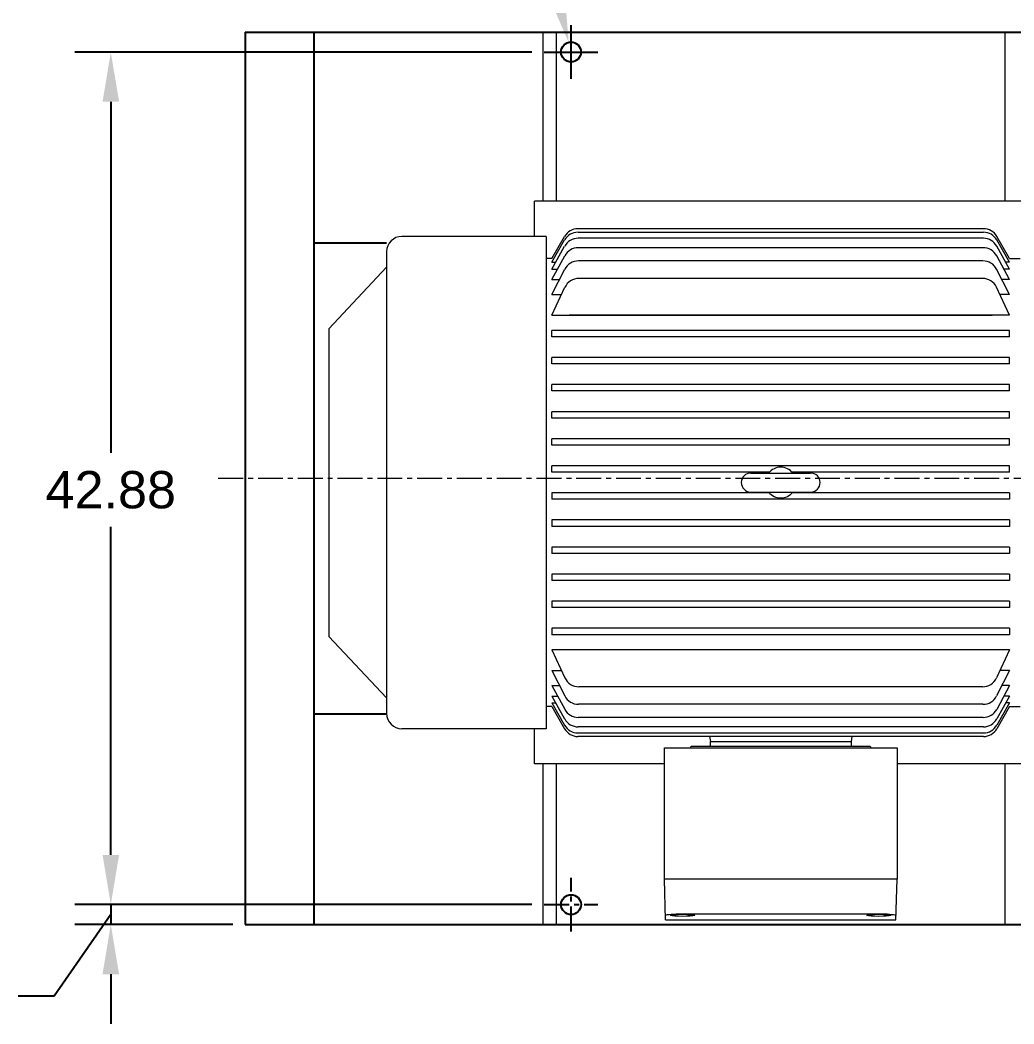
# Model space of a CAD drawing. Header units: inches. Extents: x -403 to 7, y 1 to 290.
# Drawn here: x -356.6 to -306.6, y 179.1 to 229.6 of the extents above; entities that cross this region are included whole.
import ezdxf

# ---------------------------------------------------------------- set-up
doc = ezdxf.new("R2010")
doc.units = ezdxf.units.IN
doc.header["$MEASUREMENT"] = 0
doc.linetypes.add('CENTER', pattern=[2, 1.25, -0.25, 0.25, -0.25])
doc.linetypes.add('点画线', pattern=[16, 10, -2, 2, -2])
doc.layers.add('OBJ', color=7, linetype='Continuous')
doc.layers.add('中心线层', color=1, linetype='点画线', lineweight=18)
doc.styles.get("Standard").update_dxf_attribs({"font": 'arial.ttf'})
doc.dimstyles.new('STANDARD 2 PLCS', dxfattribs={"dimtxt": 0.125, "dimasz": 0.18, "dimexe": 0.18, "dimexo": 0.0625, "dimgap": 0.09, "dimtad": 0, "dimtih": 1, "dimtoh": 1, "dimzin": 4, "dimdsep": 46, "dimtxsty": 'Standard', "dimcen": 0.09, "dimaunit": 1, "dimadec": 0, "dimazin": 1, "dimtfac": 1, "dimtofl": 0, "dimtmove": 1, "dimatfit": 3, "dimfxl": 1, "dimtolj": 1, "dimtzin": 4, "dimarcsym": 0})

# ---------------------------------------------------------------- blocks, each defined once
blk = doc.blocks.new('*D167')
at = {"color": 0, "lineweight": -2, "transparency": 16777216}
for p, q in [((-330.879, 227.972), (-353.847, 227.972)), ((-352.047, 225.472), (-352.047, 207.807)), ((-352.047, 187.595), (-352.047, 204.092)), ((-330.879, 185.095), (-353.847, 185.095))]:
    blk.add_line(p, q, dxfattribs=at)
at = {"color": 0, "transparency": 16777216}
for points in [[(-352.463, 225.472), (-351.63, 225.472), (-352.047, 227.972)], [(-352.463, 187.595), (-351.63, 187.595), (-352.047, 185.095)]]:
    blk.add_solid(points, dxfattribs=at)
at = {"layer": 'Defpoints', "color": 0, "transparency": 16777216}
for p in [(-330.254, 227.972), (-352.047, 185.095), (-330.254, 185.095)]:
    blk.add_point(p, dxfattribs=at)
at = {"color": 0, "transparency": 16777216, "insert": (-352.047, 205.949), "char_height": 1.875, "attachment_point": 5}
blk.add_mtext('\\A1;42.88', dxfattribs=at)
blk = doc.blocks.new('*D168')
at = {"color": 0, "lineweight": -2, "transparency": 16777216}
for p, q in [((-352.047, 187.595), (-352.047, 190.095)), ((-330.879, 185.095), (-353.847, 185.095)), ((-352.047, 185.095), (-352.047, 184.095)), ((-352.047, 184.595), (-354.902, 180.495)), ((-345.913, 184.095), (-353.847, 184.095)), ((-352.047, 181.595), (-352.047, 179.095)), ((-354.902, 180.495), (-356.702, 180.495))]:
    blk.add_line(p, q, dxfattribs=at)
at = {"color": 0, "transparency": 16777216}
for points in [[(-352.463, 187.595), (-351.63, 187.595), (-352.047, 185.095)], [(-352.463, 181.595), (-351.63, 181.595), (-352.047, 184.095)]]:
    blk.add_solid(points, dxfattribs=at)
at = {"layer": 'Defpoints', "color": 0, "transparency": 16777216}
for p in [(-330.254, 185.095), (-352.047, 184.095), (-345.288, 184.095)]:
    blk.add_point(p, dxfattribs=at)
at = {"color": 0, "transparency": 16777216, "insert": (-359.946, 180.495), "char_height": 1.875, "attachment_point": 5}
blk.add_mtext('\\A1;1.00', dxfattribs=at)
blk = doc.blocks.new('*D169')
at = {"color": 0, "lineweight": -2, "transparency": 16777216}
for p, q in [((-333.205, 235.189), (-330.705, 235.189)), ((-330.705, 235.189), (-329.634, 230.884)), ((-328.909, 227.072), (-328.909, 228.872)), ((-329.809, 227.972), (-328.009, 227.972))]:
    blk.add_line(p, q, dxfattribs=at)
at = {"color": 0, "transparency": 16777216}
blk.add_solid([(-329.229, 230.984), (-330.038, 230.783), (-329.03, 228.458)], dxfattribs=at)
at = {"layer": 'Defpoints', "color": 0, "transparency": 16777216}
for p in [(-329.03, 228.458), (-328.788, 227.487)]:
    blk.add_point(p, dxfattribs=at)
at = {"color": 0, "transparency": 16777216, "insert": (-346.792, 235.189), "char_height": 1.875, "attachment_point": 5}
blk.add_mtext('\\A1;4X ∅1.00 HOLES\\PIN BOTTOM FLANGE', dxfattribs=at)

msp = doc.modelspace()

# ---------------------------------------------------------------- linework, layer by layer
at = {"color": 1, "linetype": 'CENTER'}
for p, q in [((-328.909, 226.627), (-328.909, 229.318)), ((-330.254, 227.972), (-327.564, 227.972)), ((-328.909, 183.75), (-328.909, 186.44)), ((-330.254, 185.095), (-327.564, 185.095))]:
    msp.add_line(p, q, dxfattribs=at)
for p, q in [((-345.288, 228.972), (-255.924, 228.972)), ((-345.288, 228.972), (-345.288, 184.095)), ((-341.834, 228.972), (-341.834, 184.095)), ((-341.834, 218.376), (-338.182, 218.376)), ((-341.834, 194.692), (-338.182, 194.692)), ((-345.288, 184.095), (-239.419, 184.095))]:
    msp.add_line(p, q)
for centre in [(-328.909, 227.972), (-328.909, 185.095)]:
    msp.add_circle(centre, 0.5)
at = {"layer": 'OBJ', "lineweight": 5}
for p, q in [((-330.308, 220.47), (-330.308, 228.972)), ((-329.645, 220.47), (-329.645, 228.972)), ((-307.093, 220.47), (-307.093, 228.972)), ((-305.987, 220.47), (-330.75, 220.47)), ((-330.75, 218.701), (-330.75, 220.47)), ((-330.164, 218.701), (-337.409, 218.701)), ((-330.164, 218.701), (-330.164, 193.938)), ((-329.875, 217.587), (-329.232, 218.7)), ((-308.176, 219.088), (-328.561, 219.088)), ((-328.56, 218.911), (-308.178, 218.911)), ((-308.182, 218.603), (-328.555, 218.603)), ((-306.863, 217.587), (-307.506, 218.7)), ((-329.875, 217.4), (-329.232, 218.521)), ((-329.875, 217.06), (-329.231, 218.207)), ((-308.191, 218.13), (-328.547, 218.13)), ((-306.863, 217.06), (-307.508, 218.208)), ((-306.863, 217.4), (-307.507, 218.522)), ((-338.183, 217.927), (-338.183, 194.712)), ((-329.875, 217.587), (-330.164, 217.587)), ((-329.875, 216.529), (-329.228, 217.723)), ((-306.863, 216.529), (-307.51, 217.724)), ((-306.863, 217.587), (-306.333, 217.587)), ((-341.08, 214.058), (-338.183, 217.153)), ((-329.875, 217.4), (-329.684, 217.4)), ((-308.203, 217.47), (-328.535, 217.47)), ((-306.863, 217.4), (-307.054, 217.4)), ((-329.875, 217.06), (-329.587, 217.06)), ((-329.875, 215.774), (-329.224, 217.048)), ((-308.222, 216.588), (-328.516, 216.588)), ((-306.863, 215.774), (-307.514, 217.048)), ((-306.863, 217.06), (-307.15, 217.06)), ((-329.875, 216.529), (-329.489, 216.529)), ((-329.875, 214.736), (-329.218, 216.14)), ((-306.863, 214.736), (-307.521, 216.142)), ((-306.863, 216.529), (-307.249, 216.529)), ((-329.875, 215.774), (-329.389, 215.774)), ((-306.863, 215.774), (-307.349, 215.774)), ((-329.875, 214.736), (-307.735, 214.736)), ((-306.863, 214.736), (-329.003, 214.736)), ((-341.08, 214.058), (-341.08, 198.581)), ((-306.863, 213.971), (-329.875, 213.971)), ((-329.875, 213.649), (-329.875, 213.971)), ((-306.863, 213.649), (-329.875, 213.649)), ((-306.863, 213.649), (-306.863, 213.971)), ((-306.863, 212.609), (-329.875, 212.609)), ((-329.875, 212.287), (-329.875, 212.609)), ((-306.863, 212.287), (-306.863, 212.609)), ((-306.863, 212.287), (-329.875, 212.287)), ((-306.863, 211.247), (-329.875, 211.247)), ((-329.875, 210.925), (-329.875, 211.247)), ((-306.863, 210.925), (-306.863, 211.247)), ((-306.863, 210.925), (-329.875, 210.925)), ((-306.863, 209.885), (-329.875, 209.885)), ((-329.875, 209.564), (-329.875, 209.885)), ((-306.863, 209.564), (-329.875, 209.564)), ((-306.863, 209.564), (-306.863, 209.885)), ((-306.863, 208.524), (-329.875, 208.524)), ((-329.875, 208.202), (-329.875, 208.524)), ((-306.863, 208.202), (-306.863, 208.524)), ((-306.863, 208.202), (-329.875, 208.202)), ((-306.863, 207.162), (-329.875, 207.162)), ((-329.875, 206.84), (-329.875, 207.162)), ((-306.863, 206.84), (-306.863, 207.162)), ((-318.942, 206.84), (-329.875, 206.84)), ((-319.87, 206.799), (-316.868, 206.799)), ((-306.863, 206.84), (-317.796, 206.84)), ((-318.942, 205.8), (-329.875, 205.8)), ((-329.875, 205.8), (-329.875, 205.478)), ((-306.863, 205.478), (-329.875, 205.478)), ((-319.87, 205.84), (-316.868, 205.84)), ((-306.863, 205.8), (-317.796, 205.8)), ((-306.863, 205.8), (-306.863, 205.478)), ((-306.863, 204.438), (-329.875, 204.438)), ((-329.875, 204.438), (-329.875, 204.116)), ((-306.863, 204.116), (-329.875, 204.116)), ((-306.863, 204.438), (-306.863, 204.116)), ((-306.863, 203.076), (-329.875, 203.076)), ((-329.875, 203.076), (-329.875, 202.754)), ((-306.863, 203.076), (-306.863, 202.754)), ((-306.863, 202.754), (-329.875, 202.754)), ((-306.863, 201.714), (-329.875, 201.714)), ((-329.875, 201.714), (-329.875, 201.392)), ((-306.863, 201.714), (-306.863, 201.392)), ((-306.863, 201.392), (-329.875, 201.392)), ((-306.863, 200.352), (-329.875, 200.352)), ((-329.875, 200.352), (-329.875, 200.03)), ((-306.863, 200.03), (-329.875, 200.03)), ((-306.863, 200.352), (-306.863, 200.03)), ((-306.863, 198.99), (-329.875, 198.99)), ((-329.875, 198.99), (-329.875, 198.668)), ((-306.863, 198.99), (-306.863, 198.668)), ((-341.08, 198.581), (-338.183, 195.486)), ((-306.863, 198.668), (-329.875, 198.668)), ((-306.863, 197.903), (-329.875, 197.903)), ((-329.875, 197.903), (-329.218, 196.499)), ((-306.863, 197.903), (-307.521, 196.497)), ((-329.875, 196.865), (-329.224, 195.591)), ((-329.875, 196.865), (-329.389, 196.865)), ((-306.863, 196.865), (-307.514, 195.591)), ((-306.863, 196.865), (-307.349, 196.865)), ((-329.875, 196.11), (-329.489, 196.11)), ((-329.875, 196.11), (-329.228, 194.916)), ((-308.222, 196.051), (-328.516, 196.051)), ((-306.863, 196.11), (-307.51, 194.915)), ((-306.863, 196.11), (-307.249, 196.11)), ((-329.875, 195.579), (-329.587, 195.579)), ((-329.875, 195.579), (-329.231, 194.432)), ((-306.863, 195.579), (-307.508, 194.431)), ((-306.863, 195.579), (-307.15, 195.579)), ((-329.875, 195.052), (-330.164, 195.052)), ((-329.875, 195.239), (-329.684, 195.239)), ((-329.875, 195.239), (-329.232, 194.118)), ((-329.875, 195.052), (-329.232, 193.939)), ((-308.203, 195.169), (-328.535, 195.169)), ((-306.863, 195.239), (-307.507, 194.117)), ((-306.863, 195.052), (-307.506, 193.939)), ((-306.863, 195.239), (-307.054, 195.239)), ((-306.863, 195.052), (-306.333, 195.052)), ((-308.191, 194.509), (-328.547, 194.509)), ((-330.164, 193.938), (-337.409, 193.938)), ((-330.75, 192.169), (-330.75, 193.938)), ((-308.182, 194.036), (-328.555, 194.036)), ((-308.176, 193.551), (-328.561, 193.551)), ((-328.56, 193.728), (-308.178, 193.728)), ((-321.949, 193.551), (-321.902, 193.303)), ((-314.789, 193.551), (-314.836, 193.303)), ((-321.902, 193.303), (-314.836, 193.303)), ((-321.902, 193.303), (-314.836, 193.303)), ((-321.902, 193.086), (-321.902, 193.303)), ((-314.836, 193.303), (-314.836, 193.071)), ((-324.215, 192.169), (-330.75, 192.169)), ((-330.308, 184.095), (-330.308, 192.169)), ((-329.645, 184.095), (-329.645, 192.169)), ((-305.987, 192.169), (-312.523, 192.169)), ((-307.093, 184.095), (-307.093, 192.169))]:
    msp.add_line(p, q, dxfattribs=at)
at = {"layer": 'OBJ', "color": 7, "linetype": 'Continuous', "lineweight": 5}
for p, q in [((-324.215, 192.975), (-312.523, 192.975)), ((-324.215, 186.375), (-324.215, 192.975)), ((-312.523, 192.975), (-312.523, 186.375)), ((-323.301, 186.375), (-324.215, 186.375)), ((-324.161, 184.333), (-324.215, 186.375)), ((-313.437, 186.375), (-323.301, 186.375)), ((-312.523, 186.375), (-313.437, 186.375)), ((-312.576, 184.333), (-312.523, 186.375)), ((-324.161, 184.333), (-312.576, 184.333)), ((-323.301, 184.634), (-313.437, 184.634))]:
    msp.add_line(p, q, dxfattribs=at)
at = {"layer": 'OBJ', "lineweight": 5, "extrusion": (1, -1.83691e-16, 0)}
for p, q in [((-322.869, 193.071), (-313.868, 193.071)), ((-322.869, 193.071), (-322.869, 193.068)), ((-313.868, 193.071), (-313.868, 193.068))]:
    msp.add_line(p, q, dxfattribs=at)
at = {"layer": 'OBJ', "color": 7, "linetype": 'Continuous', "lineweight": 5, "flags": 128}
for points in [[(-324.167, 184.554), (-324.155, 184.566), (-324.119, 184.579), (-324.06, 184.591), (-323.977, 184.603), (-323.878, 184.613), (-323.759, 184.621), (-323.631, 184.628), (-323.489, 184.632), (-323.301, 184.634)], [(-323.91, 184.554), (-323.876, 184.571), (-323.776, 184.588), (-323.622, 184.6), (-323.432, 184.608), (-323.228, 184.609), (-323.033, 184.603), (-322.868, 184.592), (-322.75, 184.577), (-322.695, 184.559), (-322.708, 184.542), (-322.788, 184.527), (-322.927, 184.515), (-323.107, 184.507), (-323.309, 184.505), (-323.51, 184.508), (-323.687, 184.516), (-323.821, 184.528), (-323.897, 184.543), (-323.91, 184.554)], [(-314.046, 184.554), (-314.012, 184.571), (-313.912, 184.588), (-313.758, 184.6), (-313.568, 184.608), (-313.364, 184.609), (-313.169, 184.603), (-313.004, 184.592), (-312.887, 184.577), (-312.831, 184.559), (-312.844, 184.542), (-312.924, 184.527), (-313.063, 184.515), (-313.243, 184.507), (-313.445, 184.505), (-313.646, 184.508), (-313.823, 184.516), (-313.957, 184.528), (-314.033, 184.543), (-314.046, 184.554)], [(-313.437, 184.634), (-313.292, 184.633), (-313.151, 184.629), (-313.019, 184.624), (-312.898, 184.616), (-312.792, 184.606), (-312.704, 184.595), (-312.637, 184.583), (-312.593, 184.571), (-312.571, 184.554)]]:
    msp.add_lwpolyline(points, dxfattribs=at)
at = {"layer": 'OBJ', "lineweight": 5}
for centre, radius, start, end in [((-337.409, 217.927), 0.774, 90, 180), ((-328.561, 218.314), 0.774, 90, 150.0893), ((-328.56, 218.137), 0.774, 90, 150.2499), ((-328.555, 217.829), 0.774, 90, 150.7853), ((-308.182, 217.829), 0.774, 29.322, 90), ((-308.178, 218.137), 0.774, 29.8371, 90), ((-308.176, 218.314), 0.774, 29.9107, 90), ((-328.547, 217.356), 0.774, 90, 151.6711), ((-308.191, 217.356), 0.774, 28.4285, 90), ((-328.535, 216.696), 0.774, 90, 152.9986), ((-308.203, 216.696), 0.774, 27.0688, 90), ((-328.516, 215.814), 0.774, 90, 155.0385), ((-308.222, 215.814), 0.774, 25.0842, 90), ((-318.369, 206.32), 0.774, 38.3161, 141.6839), ((-319.87, 206.32), 0.48, 90, 270), ((-316.868, 206.32), 0.48, 270, 90), ((-318.369, 206.32), 0.774, 218.3161, 321.6839), ((-328.516, 196.825), 0.774, 204.9615, 270), ((-308.222, 196.825), 0.774, 270, 334.9158), ((-328.535, 195.943), 0.774, 207.0014, 270), ((-308.203, 195.943), 0.774, 270, 332.9312), ((-328.547, 195.283), 0.774, 208.3289, 270), ((-308.191, 195.283), 0.774, 270, 331.5715), ((-337.409, 194.712), 0.774, 180, 270), ((-328.555, 194.81), 0.774, 209.2147, 270), ((-308.182, 194.81), 0.774, 270, 330.678), ((-328.56, 194.502), 0.774, 209.7501, 270), ((-328.561, 194.325), 0.774, 209.9107, 270), ((-308.178, 194.502), 0.774, 270, 330.1629), ((-308.176, 194.325), 0.774, 270, 330.0893), ((-322.962, 193.068), 0.0929, 270, 0), ((-313.776, 193.068), 0.0929, 179.9999, 270)]:
    msp.add_arc(centre, radius, start, end, dxfattribs=at)
at = {"layer": '中心线层', "color": 5, "linetype": 'CENTER'}
msp.add_line((-346.645, 206.534), (-237.482, 206.534), dxfattribs=at)

# ---------------------------------------------------------------- dimensions: what is measured, and where the dimension line sits
dim = msp.add_diameter_dim_2p(p1=(-328.788, 227.487), p2=(-329.03, 228.458), text='4X <> HOLES\\PIN BOTTOM FLANGE', dimstyle='STANDARD 2 PLCS', override={"dimscale": 10, "dimtxt": 0.1875, "dimasz": 0.25})
dim.commit()
dim.dimension.update_dxf_attribs({"geometry": '*D169', "text_midpoint": (-330.705, 235.189), "dimtype": 163})
for base, p1, p2, picture, middle in [((-352.047, 185.095), (-330.254, 227.972), (-330.254, 185.095), '*D167', (-352.047, 205.949)), ((-352.047, 184.095), (-330.254, 185.095), (-345.288, 184.095), '*D168', (-357.602, 180.495))]:
    dim = msp.add_linear_dim(base=base, p1=p1, p2=p2, angle=90, dimstyle='STANDARD 2 PLCS', override={"dimscale": 10, "dimtxt": 0.1875, "dimasz": 0.25})
    dim.commit()
    dim.dimension.update_dxf_attribs({"geometry": picture, "text_midpoint": middle, "dimtype": 160})

doc.saveas('drawing.dxf')
